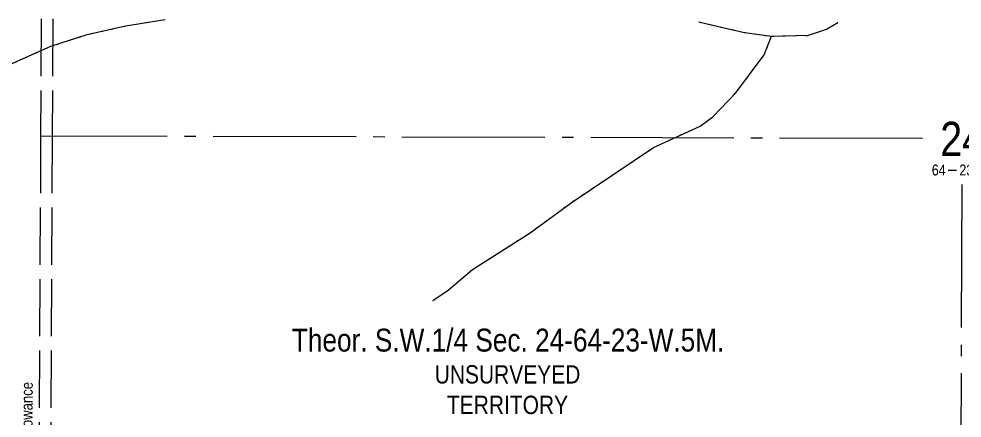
# Model space of a CAD drawing. Extents: x 473254 to 483871, y 6040471 to 6049084.
# Drawn here: x 477095 to 477919, y 6044793 to 6045142 of the extents above; entities that cross this region are included whole.
import ezdxf
from ezdxf.enums import TextEntityAlignment as Align

# ---------------------------------------------------------------- set-up
doc = ezdxf.new("R2010")
doc.units = 0
doc.header["$LTSCALE"] = 5
for name, pattern in [('foc-QUARTERLINE', [33, 25, -3, 2, -3]), ('foc-UNSURVEYED', [12.5, 10, -2.5]), ('foc-WHEELTRACKS', [2, 0.4, -1.6])]:
    doc.linetypes.add(name, pattern=pattern)
for name, color, linetype in [('10', 1, 'Continuous'), ('9', 3, 'Continuous'), ('C-SYMBOL', 7, 'Continuous'), ('L-QSEC', 8, 'foc-QUARTERLINE'), ('L-ROAD-T', 7, 'Continuous'), ('L-SECLBL', 7, 'Continuous'), ('L-UNS-T', 3, 'Continuous'), ('L-USEC', 7, 'foc-UNSURVEYED'), ('T-WATER-P3', 160, 'foc-WHEELTRACKS')]:
    doc.layers.add(name, color=color, linetype=linetype)
doc.styles.add('175L', font='ARIALN.TTF', dxfattribs={"height": 20})
doc.styles.add('80L', font='ARIALN.TTF', dxfattribs={"height": 10})
doc.styles.add('foc-LtypeFont', font='ARIALN.TTF', dxfattribs={"height": 7.35})
doc.styles.add('SIMPLEX', font='ARIALN.TTF')
doc.linetypes.add('foc-TOPO-flowdirection-NOLINE', pattern='A,0,[">",foc-LtypeFont,S=0.3,R=0,X=0,Y=-0.945],-20,[">",foc-LtypeFont,S=0.3,R=0,X=0,Y=-0.945],0', length=20)

# ---------------------------------------------------------------- blocks, each defined once
blk = doc.blocks.new('L-SECLBL')
at = {"layer": '9', "color": 7}
for p, q in [((-5.08, -27.83), (-12.29, -27.83)), ((20.7, -27.83), (13.5, -27.83))]:
    blk.add_line(p, q, dxfattribs=at)
at = {"layer": '10', "color": 2, "style": 'SIMPLEX'}
blk.add_attdef('SEC', text='', height=30, dxfattribs=at).set_placement((0, 0), align=Align.MIDDLE)
at = {"layer": '10', "color": 5, "style": '80L'}
blk.add_attdef('TWP', text='', height=9.5, dxfattribs=at).set_placement((-14.43, -27.37), align=Align.MIDDLE_RIGHT)
blk.add_attdef('RGE', text='', height=9.5, dxfattribs=at).set_placement((3.62, -27.37), align=Align.MIDDLE_CENTER)
blk.add_attdef('MER', text='', height=9.5, dxfattribs=at).set_placement((23.17, -27.37), align=Align.MIDDLE_LEFT)

msp = doc.modelspace()

# ---------------------------------------------------------------- linework, layer by layer
at = {"layer": 'L-QSEC'}
for p, q in [((477884.264, 6045036.902), (477113.574, 6045039.142)), ((477918.701, 6044996.802), (477915.082, 6044233.343))]:
    msp.add_line(p, q, dxfattribs=at)
at = {"layer": 'L-USEC'}
for p, q in [((477114.076, 6045141.502), (477113.574, 6045039.162)), ((477124.139, 6045141.458), (477123.637, 6045039.113)), ((477113.574, 6045039.162), (477109.632, 6044235.126)), ((477123.637, 6045039.113), (477119.695, 6044235.077))]:
    msp.add_line(p, q, dxfattribs=at)
at = {"layer": 'T-WATER-P3', "flags": 128}
for points in [[(477007.998, 6045068.301), (477024.47, 6045073.963), (477122.636, 6045117.501), (477154.234, 6045127.719), (477187.869, 6045135.304), (477222.309, 6045141.029)], [(477688.672, 6045138.99), (477693.366, 6045137.63), (477728.728, 6045129.683), (477752.188, 6045126.288)], [(477752.188, 6045126.288), (477784.699, 6045127.117), (477800.447, 6045132.558), (477810.126, 6045138.459)], [(477456.282, 6044895.26), (477469.836, 6044904.416), (477491.057, 6044922.632), (477541.255, 6044954.49), (477577.086, 6044980.875), (477649.242, 6045029.191), (477689.87, 6045047.714), (477700.938, 6045055.91), (477720.964, 6045076.855), (477745.907, 6045109.931), (477752.188, 6045126.288)]]:
    msp.add_lwpolyline(points, dxfattribs=at)
at = {"layer": 'T-WATER-P3', "linetype": 'foc-TOPO-flowdirection-NOLINE', "flags": 128}
for points in [[(477007.998, 6045068.301), (477024.47, 6045073.963), (477122.636, 6045117.501), (477154.234, 6045127.719), (477187.869, 6045135.304), (477222.309, 6045141.029)], [(477688.672, 6045138.99), (477693.366, 6045137.63), (477728.728, 6045129.683), (477752.188, 6045126.288)], [(477752.188, 6045126.288), (477784.699, 6045127.117), (477800.447, 6045132.558), (477810.126, 6045138.459)], [(477456.282, 6044895.26), (477469.836, 6044904.416), (477491.057, 6044922.632), (477541.255, 6044954.49), (477577.086, 6044980.875), (477649.242, 6045029.191), (477689.87, 6045047.714), (477700.938, 6045055.91), (477720.964, 6045076.855), (477745.907, 6045109.931), (477752.188, 6045126.288)]]:
    msp.add_lwpolyline(points, dxfattribs=at)

# ---------------------------------------------------------------- block references
at = {"layer": 'L-SECLBL'}
msp.add_blockref('L-SECLBL', (477918.89, 6045036.801), dxfattribs=at).add_auto_attribs({'SEC': '24', 'TWP': '64', 'RGE': '23', 'MER': '5'})

# ---------------------------------------------------------------- texts
at = {"layer": 'C-SYMBOL', "color": 3, "style": '175L'}
msp.add_text('Theor. S.W.1/4 Sec. 24-64-23-W.5M.', height=19.9895, dxfattribs=at).set_placement((477522.097, 6044844.795), align=Align.BOTTOM_CENTER)
at = {"layer": 'L-ROAD-T', "style": '80L'}
msp.add_text('Theoretic Government Road Allowance', height=10, rotation=89.697783, dxfattribs=at).set_placement((477101.172, 6044724.264), align=Align.MIDDLE_CENTER)
at = {"layer": 'L-UNS-T', "color": 3, "insert": (477521.572, 6044817.403), "char_height": 16, "attachment_point": 5, "style": '80L'}
msp.add_mtext_dynamic_manual_height_columns('UNSURVEYED TERRITORY', width=126.41375, gutter_width=47.5, heights=[0], dxfattribs=at)

doc.saveas('drawing.dxf')
